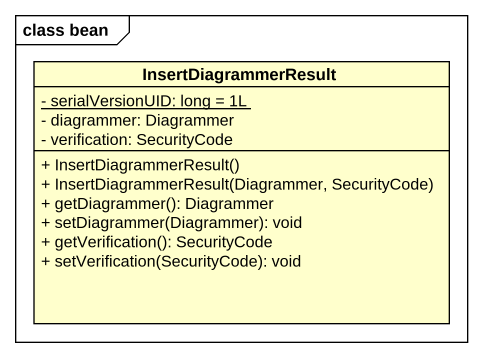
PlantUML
@startuml
mainframe class bean
hide circle
hide empty members
skinparam classAttributeIconSize 0
class InsertDiagrammerResult {
  {static} - serialVersionUID: long = 1L
  - diagrammer: Diagrammer
  - verification: SecurityCode
  + InsertDiagrammerResult()
  + InsertDiagrammerResult(Diagrammer, SecurityCode)
  + getDiagrammer(): Diagrammer
  + setDiagrammer(Diagrammer): void
  + getVerification(): SecurityCode
  + setVerification(SecurityCode): void
}
@enduml
